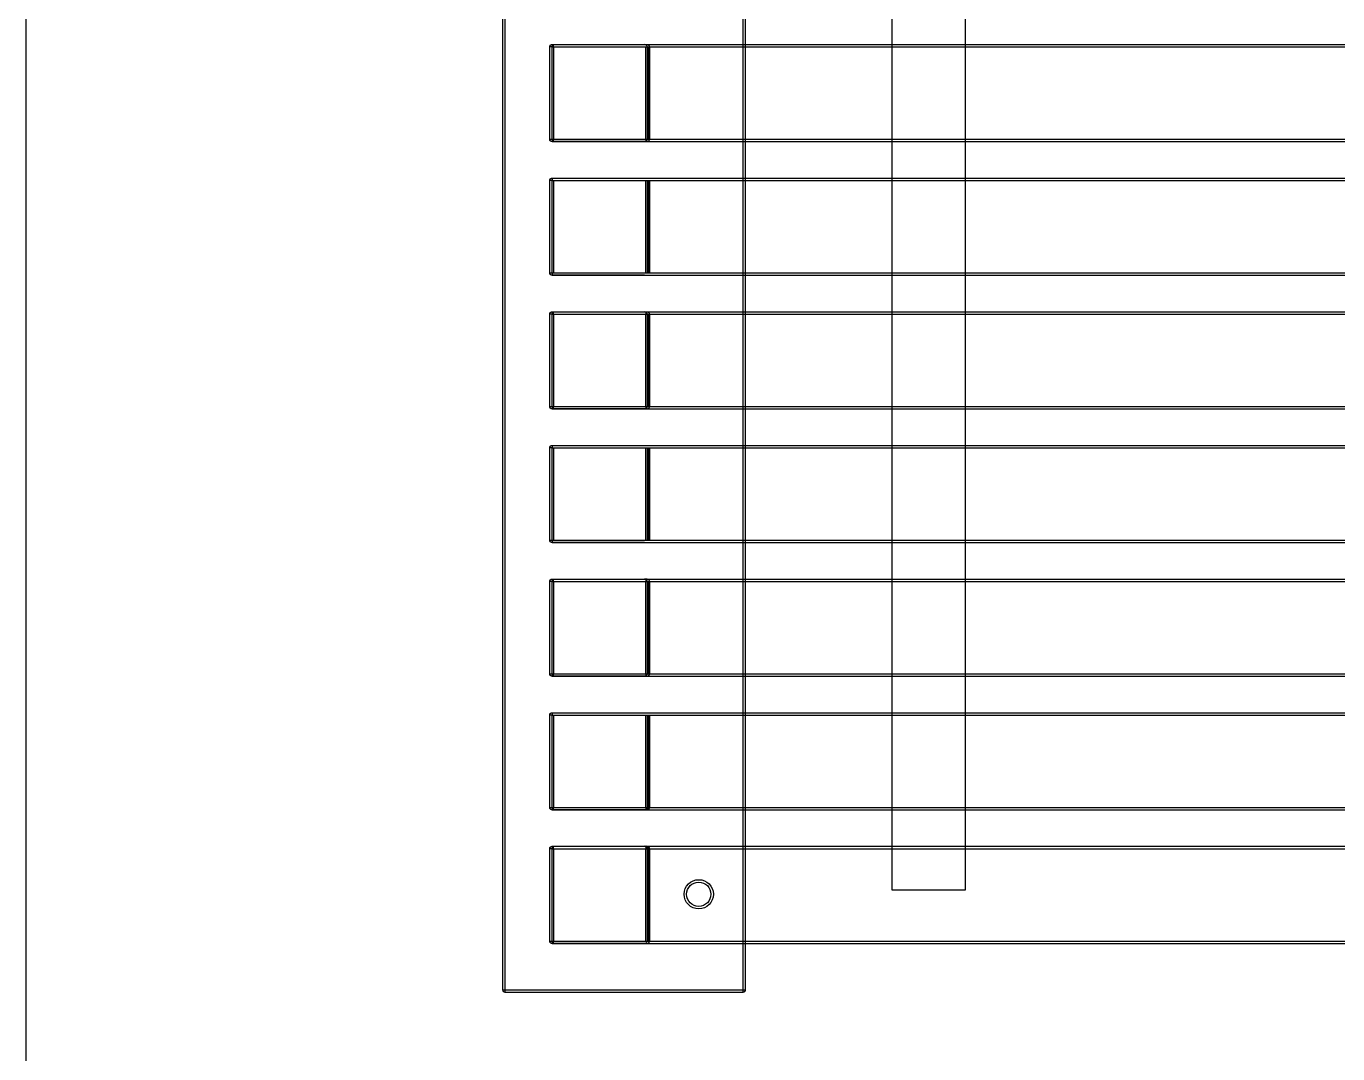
# Model space of a CAD drawing. Header units: millimetres. Extents: x 10366 to 13995, y 24552 to 29685.
# Drawn here: x 10366 to 10906, y 28029 to 28452 of the extents above; entities that cross this region are included whole.
import ezdxf

# ---------------------------------------------------------------- set-up
doc = ezdxf.new("R2010")
doc.units = ezdxf.units.MM
doc.header["$LTSCALE"] = 3
doc.layers.add('DomyÅ›lna', color=7, linetype='Continuous')
doc.layers.add('Hidden_lines', color=7, linetype='Continuous')

msp = doc.modelspace()

# ---------------------------------------------------------------- linework, layer by layer
msp.add_lwpolyline([(10366.2, 24552.48), (10366.2, 29684.64), (13995, 29684.64), (13995, 24552.48)], close=True)
at = {"layer": 'DomyÅ›lna'}
for p, q in [((10562.14, 28793.74), (10562.14, 28055.74)), ((10563.14, 28793.74), (10563.14, 28055.74)), ((10661.14, 28443.74), (10661.14, 28460.74)), ((10662.14, 28443.74), (10662.14, 28460.74)), ((10722.45, 28443.74), (10722.45, 28460.74)), ((10752.45, 28460.74), (10752.45, 28443.74)), ((10582.54, 28444.74), (10620.57, 28444.74)), ((10582.54, 28444.74), (12380.54, 28444.74)), ((10581.54, 28405.74), (10581.54, 28443.74)), ((10582.54, 28443.74), (12380.54, 28443.74)), ((10582.54, 28405.74), (10582.54, 28443.74)), ((10582.54, 28405.74), (12380.54, 28405.74)), ((10582.54, 28404.74), (12380.54, 28404.74)), ((10620.57, 28404.74), (10582.54, 28404.74)), ((10661.14, 28388.74), (10661.14, 28405.74)), ((10662.14, 28388.74), (10662.14, 28405.74)), ((10722.45, 28388.74), (10722.45, 28405.74)), ((10752.45, 28405.74), (10752.45, 28388.74)), ((10581.54, 28350.74), (10581.54, 28388.74)), ((10582.54, 28389.74), (10620.57, 28389.74)), ((10582.54, 28389.74), (12380.54, 28389.74)), ((10582.54, 28350.74), (10582.54, 28388.74)), ((10582.54, 28388.74), (12380.54, 28388.74)), ((10582.54, 28350.74), (12380.54, 28350.74)), ((10582.54, 28349.74), (12380.54, 28349.74)), ((10620.57, 28349.74), (10582.54, 28349.74)), ((10661.14, 28333.74), (10661.14, 28350.74)), ((10662.14, 28333.74), (10662.14, 28350.74)), ((10722.45, 28333.74), (10722.45, 28350.74)), ((10752.45, 28350.74), (10752.45, 28333.74)), ((10581.54, 28295.74), (10581.54, 28333.74)), ((10582.54, 28334.74), (12380.54, 28334.74)), ((10582.54, 28334.74), (10620.57, 28334.74)), ((10582.54, 28295.74), (10582.54, 28333.74)), ((10582.54, 28333.74), (12380.54, 28333.74)), ((10582.54, 28295.74), (12380.54, 28295.74)), ((10620.57, 28294.74), (10582.54, 28294.74)), ((10582.54, 28294.74), (12380.54, 28294.74)), ((10661.14, 28278.74), (10661.14, 28295.74)), ((10662.14, 28278.74), (10662.14, 28295.74)), ((10722.45, 28278.74), (10722.45, 28295.74)), ((10752.45, 28295.74), (10752.45, 28278.74)), ((10581.54, 28240.74), (10581.54, 28278.74)), ((10582.54, 28279.74), (12380.54, 28279.74)), ((10582.54, 28279.74), (10620.57, 28279.74)), ((10582.54, 28240.74), (10582.54, 28278.74)), ((10582.54, 28278.74), (12380.54, 28278.74)), ((10582.54, 28240.74), (12380.54, 28240.74)), ((10582.54, 28239.74), (12380.54, 28239.74)), ((10620.57, 28239.74), (10582.54, 28239.74)), ((10661.14, 28223.74), (10661.14, 28240.74)), ((10662.14, 28223.74), (10662.14, 28240.74)), ((10722.45, 28223.74), (10722.45, 28240.74)), ((10752.45, 28240.74), (10752.45, 28223.74)), ((10581.54, 28185.74), (10581.54, 28223.74)), ((10582.54, 28224.74), (12380.54, 28224.74)), ((10582.54, 28224.74), (10620.57, 28224.74)), ((10582.54, 28185.74), (10582.54, 28223.74)), ((10582.54, 28223.74), (12380.54, 28223.74)), ((10582.54, 28185.74), (12380.54, 28185.74)), ((10661.14, 28168.74), (10661.14, 28185.74)), ((10662.14, 28168.74), (10662.14, 28185.74)), ((10722.45, 28168.74), (10722.45, 28185.74)), ((10752.45, 28185.74), (10752.45, 28168.74)), ((10582.54, 28184.74), (12380.54, 28184.74)), ((10620.57, 28184.74), (10582.54, 28184.74)), ((10582.54, 28169.74), (12380.54, 28169.74)), ((10582.54, 28169.74), (10620.57, 28169.74)), ((10581.54, 28130.74), (10581.54, 28168.74)), ((10582.54, 28130.74), (10582.54, 28168.74)), ((10582.54, 28168.74), (12380.54, 28168.74)), ((10582.54, 28130.74), (12380.54, 28130.74)), ((10582.54, 28129.74), (12380.54, 28129.74)), ((10620.57, 28129.74), (10582.54, 28129.74)), ((10661.14, 28113.74), (10661.14, 28130.74)), ((10662.14, 28113.74), (10662.14, 28130.74)), ((10722.45, 28113.74), (10722.45, 28130.74)), ((10752.45, 28130.74), (10752.45, 28113.74)), ((10581.54, 28075.74), (10581.54, 28113.74)), ((10582.54, 28114.74), (10620.57, 28114.74)), ((10582.54, 28114.74), (12380.54, 28114.74)), ((10582.54, 28113.74), (12380.54, 28113.74)), ((10582.54, 28075.74), (10582.54, 28113.74)), ((10582.54, 28075.74), (12380.54, 28075.74)), ((10582.54, 28074.74), (12380.54, 28074.74)), ((10620.57, 28074.74), (10582.54, 28074.74)), ((10661.14, 28055.74), (10661.14, 28075.74)), ((10662.14, 28055.74), (10662.14, 28075.74)), ((10563.14, 28055.74), (10661.14, 28055.74)), ((10563.14, 28054.74), (10661.14, 28054.74))]:
    msp.add_line(p, q, dxfattribs=at)
for points in [[(10581.54, 28443.74, 0), (10581.55, 28443.83, 0), (10581.56, 28443.92, 0), (10581.58, 28444.02, 0), (10581.61, 28444.11, 0), (10581.65, 28444.2, 0), (10581.71, 28444.29, 0), (10581.77, 28444.37, 0), (10581.84, 28444.45, 0), (10581.91, 28444.52, 0), (10582, 28444.58, 0), (10582.08, 28444.63, 0), (10582.17, 28444.67, 0), (10582.27, 28444.7, 0), (10582.36, 28444.73, 0), (10582.45, 28444.74, 0), (10582.54, 28444.74, 0)], [(10582.54, 28444.74, 0), (10582.54, 28444.74, 0), (10582.54, 28444.74, 0), (10582.54, 28444.74, 0), (10582.54, 28444.74, 0), (10582.54, 28444.74, 0), (10582.54, 28444.74, 0), (10582.54, 28444.74, 0), (10582.54, 28444.74, 0), (10582.54, 28444.74, 0), (10582.54, 28444.74, 0), (10582.54, 28444.74, 0), (10582.54, 28444.74, 0), (10582.54, 28444.74, 0), (10582.54, 28444.74, 0), (10582.54, 28444.71, 0), (10582.54, 28444.62, 0), (10582.54, 28443.74, 0)], [(10620.57, 28444.74, 0), (10620.69, 28444.74, 0), (10620.78, 28444.72, 0), (10620.93, 28444.68, 0), (10621.03, 28444.63, 0), (10621.12, 28444.58, 0), (10621.22, 28444.5, 0), (10621.29, 28444.44, 0), (10621.36, 28444.36, 0), (10621.43, 28444.26, 0), (10621.5, 28444.12, 0), (10621.53, 28444.03, 0), (10621.55, 28443.94, 0), (10621.57, 28443.85, 0), (10621.57, 28443.74, 0)], [(10582.54, 28443.74, 0), (10581.84, 28443.74, 0), (10581.61, 28443.74, 0), (10581.56, 28443.74, 0), (10581.55, 28443.74, 0), (10581.54, 28443.74, 0), (10581.54, 28443.74, 0), (10581.54, 28443.74, 0), (10581.54, 28443.74, 0), (10581.54, 28443.74, 0), (10581.54, 28443.74, 0), (10581.54, 28443.74, 0), (10581.54, 28443.74, 0), (10581.54, 28443.74, 0), (10581.54, 28443.74, 0), (10581.54, 28443.74, 0), (10581.54, 28443.74, 0), (10581.54, 28443.74, 0), (10581.54, 28443.74, 0), (10581.54, 28443.74, 0), (10581.54, 28443.74, 0), (10581.54, 28443.74, 0)], [(10581.54, 28405.74, 0), (10581.54, 28405.74, 0), (10581.54, 28405.74, 0), (10581.54, 28405.74, 0), (10581.54, 28405.74, 0), (10581.54, 28405.74, 0), (10581.54, 28405.74, 0), (10581.54, 28405.74, 0), (10581.54, 28405.74, 0), (10581.54, 28405.74, 0), (10581.54, 28405.74, 0), (10581.54, 28405.74, 0), (10581.54, 28405.74, 0), (10581.54, 28405.74, 0), (10581.54, 28405.74, 0), (10581.54, 28405.74, 0), (10581.54, 28405.74, 0), (10581.55, 28405.74, 0), (10581.57, 28405.74, 0), (10581.67, 28405.74, 0), (10582.54, 28405.74, 0)], [(10582.54, 28404.74, 0), (10582.45, 28404.75, 0), (10582.36, 28404.76, 0), (10582.27, 28404.78, 0), (10582.17, 28404.81, 0), (10582.08, 28404.85, 0), (10582, 28404.91, 0), (10581.91, 28404.97, 0), (10581.84, 28405.04, 0), (10581.77, 28405.11, 0), (10581.71, 28405.2, 0), (10581.65, 28405.28, 0), (10581.61, 28405.37, 0), (10581.58, 28405.47, 0), (10581.56, 28405.56, 0), (10581.55, 28405.65, 0), (10581.54, 28405.74, 0)], [(10582.54, 28405.74, 0), (10582.54, 28404.74, 0)], [(10620.57, 28404.74, 0), (10621.28, 28404.81, 0), (10621.92, 28404.9, 0), (10622.06, 28404.94, 0), (10622.19, 28404.98, 0), (10622.24, 28405.01, 0), (10622.3, 28405.04, 0), (10622.35, 28405.08, 0), (10622.39, 28405.12, 0), (10622.43, 28405.17, 0), (10622.47, 28405.23, 0), (10622.5, 28405.29, 0), (10622.53, 28405.37, 0), (10622.55, 28405.45, 0), (10622.56, 28405.54, 0), (10622.57, 28405.74, 0)], [(10621.57, 28405.74, 0), (10621.57, 28405.64, 0), (10621.55, 28405.54, 0), (10621.53, 28405.45, 0), (10621.5, 28405.37, 0), (10621.43, 28405.23, 0), (10621.36, 28405.12, 0), (10621.29, 28405.04, 0), (10621.22, 28404.98, 0), (10621.12, 28404.9, 0), (10621.03, 28404.85, 0), (10620.93, 28404.81, 0), (10620.78, 28404.76, 0), (10620.69, 28404.75, 0), (10620.57, 28404.74, 0)], [(10581.54, 28388.74, 0), (10581.55, 28388.83, 0), (10581.56, 28388.92, 0), (10581.58, 28389.02, 0), (10581.61, 28389.11, 0), (10581.65, 28389.2, 0), (10581.71, 28389.29, 0), (10581.77, 28389.37, 0), (10581.84, 28389.45, 0), (10581.91, 28389.52, 0), (10582, 28389.58, 0), (10582.08, 28389.63, 0), (10582.17, 28389.67, 0), (10582.27, 28389.7, 0), (10582.36, 28389.73, 0), (10582.45, 28389.74, 0), (10582.54, 28389.74, 0)], [(10582.54, 28388.74, 0), (10581.84, 28388.74, 0), (10581.61, 28388.74, 0), (10581.56, 28388.74, 0), (10581.55, 28388.74, 0), (10581.54, 28388.74, 0), (10581.54, 28388.74, 0), (10581.54, 28388.74, 0), (10581.54, 28388.74, 0), (10581.54, 28388.74, 0), (10581.54, 28388.74, 0), (10581.54, 28388.74, 0), (10581.54, 28388.74, 0), (10581.54, 28388.74, 0), (10581.54, 28388.74, 0), (10581.54, 28388.74, 0), (10581.54, 28388.74, 0), (10581.54, 28388.74, 0), (10581.54, 28388.74, 0), (10581.54, 28388.74, 0), (10581.54, 28388.74, 0), (10581.54, 28388.74, 0)], [(10582.54, 28389.74, 0), (10582.54, 28389.74, 0), (10582.54, 28389.74, 0), (10582.54, 28389.74, 0), (10582.54, 28389.74, 0), (10582.54, 28389.74, 0), (10582.54, 28389.74, 0), (10582.54, 28389.74, 0), (10582.54, 28389.74, 0), (10582.54, 28389.74, 0), (10582.54, 28389.74, 0), (10582.54, 28389.74, 0), (10582.54, 28389.74, 0), (10582.54, 28389.74, 0), (10582.54, 28389.74, 0), (10582.54, 28389.71, 0), (10582.54, 28389.62, 0), (10582.54, 28388.74, 0)], [(10582.54, 28349.74, 0), (10582.45, 28349.75, 0), (10582.36, 28349.76, 0), (10582.27, 28349.78, 0), (10582.17, 28349.81, 0), (10582.08, 28349.85, 0), (10582, 28349.91, 0), (10581.91, 28349.97, 0), (10581.84, 28350.04, 0), (10581.77, 28350.11, 0), (10581.71, 28350.2, 0), (10581.65, 28350.28, 0), (10581.61, 28350.37, 0), (10581.58, 28350.47, 0), (10581.56, 28350.56, 0), (10581.55, 28350.65, 0), (10581.54, 28350.74, 0)], [(10581.54, 28350.74, 0), (10581.54, 28350.74, 0), (10581.54, 28350.74, 0), (10581.54, 28350.74, 0), (10581.54, 28350.74, 0), (10581.54, 28350.74, 0), (10581.54, 28350.74, 0), (10581.54, 28350.74, 0), (10581.54, 28350.74, 0), (10581.54, 28350.74, 0), (10581.54, 28350.74, 0), (10581.54, 28350.74, 0), (10581.54, 28350.74, 0), (10581.54, 28350.74, 0), (10581.54, 28350.74, 0), (10581.54, 28350.74, 0), (10581.54, 28350.74, 0), (10581.55, 28350.74, 0), (10581.57, 28350.74, 0), (10581.67, 28350.74, 0), (10582.54, 28350.74, 0)], [(10582.54, 28350.74, 0), (10582.54, 28349.74, 0)], [(10581.54, 28333.74, 0), (10581.55, 28333.83, 0), (10581.56, 28333.92, 0), (10581.58, 28334.02, 0), (10581.61, 28334.11, 0), (10581.65, 28334.2, 0), (10581.71, 28334.29, 0), (10581.77, 28334.37, 0), (10581.84, 28334.45, 0), (10581.91, 28334.52, 0), (10582, 28334.58, 0), (10582.08, 28334.63, 0), (10582.17, 28334.67, 0), (10582.27, 28334.7, 0), (10582.36, 28334.73, 0), (10582.45, 28334.74, 0), (10582.54, 28334.74, 0)], [(10582.54, 28333.74, 0), (10581.84, 28333.74, 0), (10581.61, 28333.74, 0), (10581.56, 28333.74, 0), (10581.55, 28333.74, 0), (10581.54, 28333.74, 0), (10581.54, 28333.74, 0), (10581.54, 28333.74, 0), (10581.54, 28333.74, 0), (10581.54, 28333.74, 0), (10581.54, 28333.74, 0), (10581.54, 28333.74, 0), (10581.54, 28333.74, 0), (10581.54, 28333.74, 0), (10581.54, 28333.74, 0), (10581.54, 28333.74, 0), (10581.54, 28333.74, 0), (10581.54, 28333.74, 0), (10581.54, 28333.74, 0), (10581.54, 28333.74, 0), (10581.54, 28333.74, 0), (10581.54, 28333.74, 0)], [(10582.54, 28334.74, 0), (10582.54, 28334.74, 0), (10582.54, 28334.74, 0), (10582.54, 28334.74, 0), (10582.54, 28334.74, 0), (10582.54, 28334.74, 0), (10582.54, 28334.74, 0), (10582.54, 28334.74, 0), (10582.54, 28334.74, 0), (10582.54, 28334.74, 0), (10582.54, 28334.74, 0), (10582.54, 28334.74, 0), (10582.54, 28334.74, 0), (10582.54, 28334.74, 0), (10582.54, 28334.74, 0), (10582.54, 28334.71, 0), (10582.54, 28334.62, 0), (10582.54, 28333.74, 0)], [(10620.57, 28334.74, 0), (10620.69, 28334.74, 0), (10620.78, 28334.72, 0), (10620.93, 28334.68, 0), (10621.03, 28334.63, 0), (10621.12, 28334.58, 0), (10621.22, 28334.5, 0), (10621.29, 28334.44, 0), (10621.36, 28334.36, 0), (10621.43, 28334.26, 0), (10621.5, 28334.12, 0), (10621.53, 28334.03, 0), (10621.55, 28333.94, 0), (10621.57, 28333.85, 0), (10621.57, 28333.74, 0)], [(10582.54, 28294.74, 0), (10582.45, 28294.75, 0), (10582.36, 28294.76, 0), (10582.27, 28294.78, 0), (10582.17, 28294.81, 0), (10582.08, 28294.85, 0), (10582, 28294.91, 0), (10581.91, 28294.97, 0), (10581.84, 28295.04, 0), (10581.77, 28295.11, 0), (10581.71, 28295.2, 0), (10581.65, 28295.28, 0), (10581.61, 28295.37, 0), (10581.58, 28295.47, 0), (10581.56, 28295.56, 0), (10581.55, 28295.65, 0), (10581.54, 28295.74, 0)], [(10581.54, 28295.74, 0), (10581.54, 28295.74, 0), (10581.54, 28295.74, 0), (10581.54, 28295.74, 0), (10581.54, 28295.74, 0), (10581.54, 28295.74, 0), (10581.54, 28295.74, 0), (10581.54, 28295.74, 0), (10581.54, 28295.74, 0), (10581.54, 28295.74, 0), (10581.54, 28295.74, 0), (10581.54, 28295.74, 0), (10581.54, 28295.74, 0), (10581.54, 28295.74, 0), (10581.54, 28295.74, 0), (10581.54, 28295.74, 0), (10581.54, 28295.74, 0), (10581.55, 28295.74, 0), (10581.57, 28295.74, 0), (10581.67, 28295.74, 0), (10582.54, 28295.74, 0)], [(10582.54, 28295.74, 0), (10582.54, 28294.74, 0)], [(10620.57, 28294.74, 0), (10621.28, 28294.81, 0), (10621.92, 28294.9, 0), (10622.06, 28294.94, 0), (10622.19, 28294.98, 0), (10622.24, 28295.01, 0), (10622.3, 28295.04, 0), (10622.35, 28295.08, 0), (10622.39, 28295.12, 0), (10622.43, 28295.17, 0), (10622.47, 28295.23, 0), (10622.5, 28295.29, 0), (10622.53, 28295.37, 0), (10622.55, 28295.45, 0), (10622.56, 28295.54, 0), (10622.57, 28295.74, 0)], [(10621.57, 28295.74, 0), (10621.57, 28295.64, 0), (10621.55, 28295.54, 0), (10621.53, 28295.45, 0), (10621.5, 28295.37, 0), (10621.43, 28295.23, 0), (10621.36, 28295.12, 0), (10621.29, 28295.04, 0), (10621.22, 28294.98, 0), (10621.12, 28294.9, 0), (10621.03, 28294.85, 0), (10620.93, 28294.81, 0), (10620.78, 28294.76, 0), (10620.69, 28294.75, 0), (10620.57, 28294.74, 0)], [(10581.54, 28278.74, 0), (10581.55, 28278.83, 0), (10581.56, 28278.92, 0), (10581.58, 28279.02, 0), (10581.61, 28279.11, 0), (10581.65, 28279.2, 0), (10581.71, 28279.29, 0), (10581.77, 28279.37, 0), (10581.84, 28279.45, 0), (10581.91, 28279.52, 0), (10582, 28279.58, 0), (10582.08, 28279.63, 0), (10582.17, 28279.67, 0), (10582.27, 28279.7, 0), (10582.36, 28279.73, 0), (10582.45, 28279.74, 0), (10582.54, 28279.74, 0)], [(10582.54, 28278.74, 0), (10581.84, 28278.74, 0), (10581.61, 28278.74, 0), (10581.56, 28278.74, 0), (10581.55, 28278.74, 0), (10581.54, 28278.74, 0), (10581.54, 28278.74, 0), (10581.54, 28278.74, 0), (10581.54, 28278.74, 0), (10581.54, 28278.74, 0), (10581.54, 28278.74, 0), (10581.54, 28278.74, 0), (10581.54, 28278.74, 0), (10581.54, 28278.74, 0), (10581.54, 28278.74, 0), (10581.54, 28278.74, 0), (10581.54, 28278.74, 0), (10581.54, 28278.74, 0), (10581.54, 28278.74, 0), (10581.54, 28278.74, 0), (10581.54, 28278.74, 0), (10581.54, 28278.74, 0)], [(10582.54, 28279.74, 0), (10582.54, 28279.74, 0), (10582.54, 28279.74, 0), (10582.54, 28279.74, 0), (10582.54, 28279.74, 0), (10582.54, 28279.74, 0), (10582.54, 28279.74, 0), (10582.54, 28279.74, 0), (10582.54, 28279.74, 0), (10582.54, 28279.74, 0), (10582.54, 28279.74, 0), (10582.54, 28279.74, 0), (10582.54, 28279.74, 0), (10582.54, 28279.74, 0), (10582.54, 28279.74, 0), (10582.54, 28279.71, 0), (10582.54, 28279.62, 0), (10582.54, 28278.74, 0)], [(10581.54, 28240.74, 0), (10581.54, 28240.74, 0), (10581.54, 28240.74, 0), (10581.54, 28240.74, 0), (10581.54, 28240.74, 0), (10581.54, 28240.74, 0), (10581.54, 28240.74, 0), (10581.54, 28240.74, 0), (10581.54, 28240.74, 0), (10581.54, 28240.74, 0), (10581.54, 28240.74, 0), (10581.54, 28240.74, 0), (10581.54, 28240.74, 0), (10581.54, 28240.74, 0), (10581.54, 28240.74, 0), (10581.54, 28240.74, 0), (10581.54, 28240.74, 0), (10581.55, 28240.74, 0), (10581.57, 28240.74, 0), (10581.67, 28240.74, 0), (10582.54, 28240.74, 0)], [(10582.54, 28239.74, 0), (10582.45, 28239.75, 0), (10582.36, 28239.76, 0), (10582.27, 28239.78, 0), (10582.17, 28239.81, 0), (10582.08, 28239.85, 0), (10582, 28239.91, 0), (10581.91, 28239.97, 0), (10581.84, 28240.04, 0), (10581.77, 28240.11, 0), (10581.71, 28240.2, 0), (10581.65, 28240.28, 0), (10581.61, 28240.37, 0), (10581.58, 28240.47, 0), (10581.56, 28240.56, 0), (10581.55, 28240.65, 0), (10581.54, 28240.74, 0)], [(10582.54, 28240.74, 0), (10582.54, 28239.74, 0)], [(10581.54, 28223.74, 0), (10581.55, 28223.83, 0), (10581.56, 28223.92, 0), (10581.58, 28224.02, 0), (10581.61, 28224.11, 0), (10581.65, 28224.2, 0), (10581.71, 28224.29, 0), (10581.77, 28224.37, 0), (10581.84, 28224.45, 0), (10581.91, 28224.52, 0), (10582, 28224.58, 0), (10582.08, 28224.63, 0), (10582.17, 28224.67, 0), (10582.27, 28224.7, 0), (10582.36, 28224.73, 0), (10582.45, 28224.74, 0), (10582.54, 28224.74, 0)], [(10582.54, 28223.74, 0), (10581.84, 28223.74, 0), (10581.61, 28223.74, 0), (10581.56, 28223.74, 0), (10581.55, 28223.74, 0), (10581.54, 28223.74, 0), (10581.54, 28223.74, 0), (10581.54, 28223.74, 0), (10581.54, 28223.74, 0), (10581.54, 28223.74, 0), (10581.54, 28223.74, 0), (10581.54, 28223.74, 0), (10581.54, 28223.74, 0), (10581.54, 28223.74, 0), (10581.54, 28223.74, 0), (10581.54, 28223.74, 0), (10581.54, 28223.74, 0), (10581.54, 28223.74, 0), (10581.54, 28223.74, 0), (10581.54, 28223.74, 0), (10581.54, 28223.74, 0), (10581.54, 28223.74, 0)], [(10582.54, 28224.74, 0), (10582.54, 28224.74, 0), (10582.54, 28224.74, 0), (10582.54, 28224.74, 0), (10582.54, 28224.74, 0), (10582.54, 28224.74, 0), (10582.54, 28224.74, 0), (10582.54, 28224.74, 0), (10582.54, 28224.74, 0), (10582.54, 28224.74, 0), (10582.54, 28224.74, 0), (10582.54, 28224.74, 0), (10582.54, 28224.74, 0), (10582.54, 28224.74, 0), (10582.54, 28224.74, 0), (10582.54, 28224.71, 0), (10582.54, 28224.62, 0), (10582.54, 28223.74, 0)], [(10620.57, 28224.74, 0), (10620.69, 28224.74, 0), (10620.78, 28224.72, 0), (10620.93, 28224.68, 0), (10621.03, 28224.63, 0), (10621.12, 28224.58, 0), (10621.22, 28224.5, 0), (10621.29, 28224.44, 0), (10621.36, 28224.36, 0), (10621.43, 28224.26, 0), (10621.5, 28224.12, 0), (10621.53, 28224.03, 0), (10621.55, 28223.94, 0), (10621.57, 28223.85, 0), (10621.57, 28223.74, 0)], [(10622.57, 28223.74, 0), (10622.56, 28223.94, 0), (10622.53, 28224.12, 0), (10622.5, 28224.19, 0), (10622.47, 28224.26, 0), (10622.43, 28224.31, 0), (10622.39, 28224.36, 0), (10622.35, 28224.41, 0), (10622.3, 28224.44, 0), (10622.24, 28224.48, 0), (10622.13, 28224.53, 0), (10621.99, 28224.57, 0), (10621.69, 28224.62, 0), (10620.57, 28224.74, 0)], [(10581.54, 28185.74, 0), (10581.54, 28185.74, 0), (10581.54, 28185.74, 0), (10581.54, 28185.74, 0), (10581.54, 28185.74, 0), (10581.54, 28185.74, 0), (10581.54, 28185.74, 0), (10581.54, 28185.74, 0), (10581.54, 28185.74, 0), (10581.54, 28185.74, 0), (10581.54, 28185.74, 0), (10581.54, 28185.74, 0), (10581.54, 28185.74, 0), (10581.54, 28185.74, 0), (10581.54, 28185.74, 0), (10581.54, 28185.74, 0), (10581.54, 28185.74, 0), (10581.55, 28185.74, 0), (10581.57, 28185.74, 0), (10581.67, 28185.74, 0), (10582.54, 28185.74, 0)], [(10582.54, 28184.74, 0), (10582.45, 28184.75, 0), (10582.36, 28184.76, 0), (10582.27, 28184.78, 0), (10582.17, 28184.81, 0), (10582.08, 28184.85, 0), (10582, 28184.91, 0), (10581.91, 28184.97, 0), (10581.84, 28185.04, 0), (10581.77, 28185.11, 0), (10581.71, 28185.2, 0), (10581.65, 28185.28, 0), (10581.61, 28185.37, 0), (10581.58, 28185.47, 0), (10581.56, 28185.56, 0), (10581.55, 28185.65, 0), (10581.54, 28185.74, 0)], [(10582.54, 28185.74, 0), (10582.54, 28184.74, 0)], [(10621.57, 28185.74, 0), (10621.57, 28185.64, 0), (10621.55, 28185.54, 0), (10621.53, 28185.45, 0), (10621.5, 28185.37, 0), (10621.43, 28185.23, 0), (10621.36, 28185.12, 0), (10621.29, 28185.04, 0), (10621.22, 28184.98, 0), (10621.12, 28184.9, 0), (10621.03, 28184.85, 0), (10620.93, 28184.81, 0), (10620.78, 28184.76, 0), (10620.69, 28184.75, 0), (10620.57, 28184.74, 0)], [(10620.57, 28184.74, 0), (10621.28, 28184.81, 0), (10621.92, 28184.9, 0), (10622.06, 28184.94, 0), (10622.19, 28184.98, 0), (10622.24, 28185.01, 0), (10622.3, 28185.04, 0), (10622.35, 28185.08, 0), (10622.39, 28185.12, 0), (10622.43, 28185.17, 0), (10622.47, 28185.23, 0), (10622.5, 28185.29, 0), (10622.53, 28185.37, 0), (10622.55, 28185.45, 0), (10622.56, 28185.54, 0), (10622.57, 28185.74, 0)], [(10581.54, 28168.74, 0), (10581.55, 28168.83, 0), (10581.56, 28168.92, 0), (10581.58, 28169.02, 0), (10581.61, 28169.11, 0), (10581.65, 28169.2, 0), (10581.71, 28169.29, 0), (10581.77, 28169.37, 0), (10581.84, 28169.45, 0), (10581.91, 28169.52, 0), (10582, 28169.58, 0), (10582.08, 28169.63, 0), (10582.17, 28169.67, 0), (10582.27, 28169.7, 0), (10582.36, 28169.73, 0), (10582.45, 28169.74, 0), (10582.54, 28169.74, 0)], [(10582.54, 28169.74, 0), (10582.54, 28169.74, 0), (10582.54, 28169.74, 0), (10582.54, 28169.74, 0), (10582.54, 28169.74, 0), (10582.54, 28169.74, 0), (10582.54, 28169.74, 0), (10582.54, 28169.74, 0), (10582.54, 28169.74, 0), (10582.54, 28169.74, 0), (10582.54, 28169.74, 0), (10582.54, 28169.74, 0), (10582.54, 28169.74, 0), (10582.54, 28169.74, 0), (10582.54, 28169.74, 0), (10582.54, 28169.71, 0), (10582.54, 28169.62, 0), (10582.54, 28168.74, 0)], [(10582.54, 28168.74, 0), (10581.84, 28168.74, 0), (10581.61, 28168.74, 0), (10581.56, 28168.74, 0), (10581.55, 28168.74, 0), (10581.54, 28168.74, 0), (10581.54, 28168.74, 0), (10581.54, 28168.74, 0), (10581.54, 28168.74, 0), (10581.54, 28168.74, 0), (10581.54, 28168.74, 0), (10581.54, 28168.74, 0), (10581.54, 28168.74, 0), (10581.54, 28168.74, 0), (10581.54, 28168.74, 0), (10581.54, 28168.74, 0), (10581.54, 28168.74, 0), (10581.54, 28168.74, 0), (10581.54, 28168.74, 0), (10581.54, 28168.74, 0), (10581.54, 28168.74, 0), (10581.54, 28168.74, 0)], [(10582.54, 28129.74, 0), (10582.45, 28129.75, 0), (10582.36, 28129.76, 0), (10582.27, 28129.78, 0), (10582.17, 28129.81, 0), (10582.08, 28129.85, 0), (10582, 28129.91, 0), (10581.91, 28129.97, 0), (10581.84, 28130.04, 0), (10581.77, 28130.11, 0), (10581.71, 28130.2, 0), (10581.65, 28130.28, 0), (10581.61, 28130.37, 0), (10581.58, 28130.47, 0), (10581.56, 28130.56, 0), (10581.55, 28130.65, 0), (10581.54, 28130.74, 0)], [(10581.54, 28130.74, 0), (10581.54, 28130.74, 0), (10581.54, 28130.74, 0), (10581.54, 28130.74, 0), (10581.54, 28130.74, 0), (10581.54, 28130.74, 0), (10581.54, 28130.74, 0), (10581.54, 28130.74, 0), (10581.54, 28130.74, 0), (10581.54, 28130.74, 0), (10581.54, 28130.74, 0), (10581.54, 28130.74, 0), (10581.54, 28130.74, 0), (10581.54, 28130.74, 0), (10581.54, 28130.74, 0), (10581.54, 28130.74, 0), (10581.54, 28130.74, 0), (10581.55, 28130.74, 0), (10581.57, 28130.74, 0), (10581.67, 28130.74, 0), (10582.54, 28130.74, 0)], [(10582.54, 28130.74, 0), (10582.54, 28129.74, 0)], [(10621.14, 28129.74, 0), (10621.24, 28129.75, 0), (10621.33, 28129.76, 0), (10621.43, 28129.79, 0), (10621.52, 28129.82, 0), (10621.61, 28129.86, 0), (10621.7, 28129.91, 0), (10621.77, 28129.97, 0), (10621.85, 28130.04, 0), (10621.91, 28130.11, 0), (10621.97, 28130.19, 0), (10622.02, 28130.27, 0), (10622.06, 28130.36, 0), (10622.1, 28130.45, 0), (10622.12, 28130.55, 0), (10622.14, 28130.64, 0), (10622.14, 28130.74, 0)], [(10581.54, 28113.74, 0), (10581.55, 28113.83, 0), (10581.56, 28113.92, 0), (10581.58, 28114.02, 0), (10581.61, 28114.11, 0), (10581.65, 28114.2, 0), (10581.71, 28114.29, 0), (10581.77, 28114.37, 0), (10581.84, 28114.45, 0), (10581.91, 28114.52, 0), (10582, 28114.58, 0), (10582.08, 28114.63, 0), (10582.17, 28114.67, 0), (10582.27, 28114.7, 0), (10582.36, 28114.73, 0), (10582.45, 28114.74, 0), (10582.54, 28114.74, 0)], [(10582.54, 28113.74, 0), (10581.84, 28113.74, 0), (10581.61, 28113.74, 0), (10581.56, 28113.74, 0), (10581.55, 28113.74, 0), (10581.54, 28113.74, 0), (10581.54, 28113.74, 0), (10581.54, 28113.74, 0), (10581.54, 28113.74, 0), (10581.54, 28113.74, 0), (10581.54, 28113.74, 0), (10581.54, 28113.74, 0), (10581.54, 28113.74, 0), (10581.54, 28113.74, 0), (10581.54, 28113.74, 0), (10581.54, 28113.74, 0), (10581.54, 28113.74, 0), (10581.54, 28113.74, 0), (10581.54, 28113.74, 0), (10581.54, 28113.74, 0), (10581.54, 28113.74, 0), (10581.54, 28113.74, 0)], [(10582.54, 28114.74, 0), (10582.54, 28114.74, 0), (10582.54, 28114.74, 0), (10582.54, 28114.74, 0), (10582.54, 28114.74, 0), (10582.54, 28114.74, 0), (10582.54, 28114.74, 0), (10582.54, 28114.74, 0), (10582.54, 28114.74, 0), (10582.54, 28114.74, 0), (10582.54, 28114.74, 0), (10582.54, 28114.74, 0), (10582.54, 28114.74, 0), (10582.54, 28114.74, 0), (10582.54, 28114.71, 0), (10582.54, 28114.62, 0), (10582.54, 28113.74, 0)], [(10620.57, 28114.74, 0), (10620.69, 28114.74, 0), (10620.78, 28114.72, 0), (10620.93, 28114.68, 0), (10621.03, 28114.63, 0), (10621.12, 28114.58, 0), (10621.22, 28114.5, 0), (10621.29, 28114.44, 0), (10621.36, 28114.36, 0), (10621.43, 28114.26, 0), (10621.5, 28114.12, 0), (10621.53, 28114.03, 0), (10621.55, 28113.94, 0), (10621.57, 28113.85, 0), (10621.57, 28113.74, 0)], [(10622.57, 28113.74, 0), (10622.56, 28113.94, 0), (10622.53, 28114.12, 0), (10622.5, 28114.19, 0), (10622.47, 28114.26, 0), (10622.43, 28114.31, 0), (10622.39, 28114.36, 0), (10622.35, 28114.41, 0), (10622.3, 28114.44, 0), (10622.24, 28114.48, 0), (10622.13, 28114.53, 0), (10621.99, 28114.57, 0), (10621.69, 28114.62, 0), (10620.57, 28114.74, 0)], [(10622.14, 28113.74, 0), (10622.14, 28113.84, 0), (10622.12, 28113.94, 0), (10622.1, 28114.03, 0), (10622.06, 28114.13, 0), (10622.02, 28114.21, 0), (10621.97, 28114.3, 0), (10621.91, 28114.38, 0), (10621.85, 28114.45, 0), (10621.77, 28114.52, 0), (10621.7, 28114.57, 0), (10621.61, 28114.62, 0), (10621.52, 28114.67, 0), (10621.43, 28114.7, 0), (10621.33, 28114.72, 0), (10621.24, 28114.74, 0), (10621.14, 28114.74, 0)], [(10582.54, 28074.74, 0), (10582.45, 28074.75, 0), (10582.36, 28074.76, 0), (10582.27, 28074.78, 0), (10582.17, 28074.81, 0), (10582.08, 28074.85, 0), (10582, 28074.91, 0), (10581.91, 28074.97, 0), (10581.84, 28075.04, 0), (10581.77, 28075.11, 0), (10581.71, 28075.2, 0), (10581.65, 28075.28, 0), (10581.61, 28075.37, 0), (10581.58, 28075.47, 0), (10581.56, 28075.56, 0), (10581.55, 28075.65, 0), (10581.54, 28075.74, 0)], [(10581.54, 28075.74, 0), (10581.54, 28075.74, 0), (10581.54, 28075.74, 0), (10581.54, 28075.74, 0), (10581.54, 28075.74, 0), (10581.54, 28075.74, 0), (10581.54, 28075.74, 0), (10581.54, 28075.74, 0), (10581.54, 28075.74, 0), (10581.54, 28075.74, 0), (10581.54, 28075.74, 0), (10581.54, 28075.74, 0), (10581.54, 28075.74, 0), (10581.54, 28075.74, 0), (10581.54, 28075.74, 0), (10581.54, 28075.74, 0), (10581.54, 28075.74, 0), (10581.55, 28075.74, 0), (10581.57, 28075.74, 0), (10581.67, 28075.74, 0), (10582.54, 28075.74, 0)], [(10582.54, 28075.74, 0), (10582.54, 28074.74, 0)], [(10621.57, 28075.74, 0), (10621.57, 28075.64, 0), (10621.55, 28075.54, 0), (10621.53, 28075.45, 0), (10621.5, 28075.37, 0), (10621.43, 28075.23, 0), (10621.36, 28075.12, 0), (10621.29, 28075.04, 0), (10621.22, 28074.98, 0), (10621.12, 28074.9, 0), (10621.03, 28074.85, 0), (10620.93, 28074.81, 0), (10620.78, 28074.76, 0), (10620.69, 28074.75, 0), (10620.57, 28074.74, 0)], [(10562.14, 28055.74, 0), (10562.14, 28055.74, 0), (10562.14, 28055.74, 0), (10562.14, 28055.74, 0), (10562.14, 28055.74, 0), (10562.14, 28055.74, 0), (10562.14, 28055.74, 0), (10562.14, 28055.74, 0), (10562.14, 28055.74, 0), (10562.14, 28055.74, 0), (10562.14, 28055.74, 0), (10562.14, 28055.74, 0), (10562.14, 28055.74, 0), (10562.14, 28055.74, 0), (10562.15, 28055.74, 0), (10562.17, 28055.74, 0), (10562.27, 28055.74, 0), (10563.14, 28055.74, 0)], [(10563.14, 28055.74, 0), (10563.14, 28054.74, 0)], [(10661.14, 28055.74, 0), (10662.14, 28055.74, 0)], [(10661.14, 28054.74, 0), (10661.14, 28054.74, 0), (10661.14, 28054.74, 0), (10661.14, 28054.74, 0), (10661.14, 28054.74, 0), (10661.14, 28054.74, 0), (10661.14, 28054.74, 0), (10661.14, 28054.74, 0), (10661.14, 28054.74, 0), (10661.14, 28054.74, 0), (10661.14, 28054.74, 0), (10661.14, 28054.74, 0), (10661.14, 28054.74, 0), (10661.14, 28054.74, 0), (10661.14, 28054.75, 0), (10661.14, 28054.77, 0), (10661.14, 28054.87, 0), (10661.14, 28055.74, 0)]]:
    msp.add_polyline3d(points, dxfattribs=at)
for centre, start, end in [((10563.14, 28055.74), 180, 270), ((10661.14, 28055.74), 270, 0)]:
    msp.add_arc(centre, 1, start, end, dxfattribs=at)
at = {"layer": 'Hidden_lines'}
for p, q in [((10583.14, 28443.74), (10583.14, 28405.74)), ((10583.14, 28443.74), (10583.14, 28405.74)), ((10621.14, 28405.74), (10621.14, 28443.74)), ((10621.14, 28405.74), (10621.14, 28443.74)), ((10621.57, 28443.74), (10621.57, 28405.74)), ((10622.14, 28443.74), (10622.14, 28405.74)), ((10622.57, 28443.74), (10622.57, 28405.74)), ((10661.14, 28405.74), (10661.14, 28443.74)), ((10662.14, 28405.74), (10662.14, 28443.74)), ((10722.45, 28405.74), (10722.45, 28443.74)), ((10752.45, 28443.74), (10752.45, 28405.74)), ((10583.14, 28388.74), (10583.14, 28350.74)), ((10583.14, 28388.74), (10583.14, 28350.74)), ((10621.14, 28350.74), (10621.14, 28388.74)), ((10621.14, 28350.74), (10621.14, 28388.74)), ((10621.57, 28388.74), (10621.57, 28350.74)), ((10622.14, 28388.74), (10622.14, 28350.74)), ((10622.57, 28388.74), (10622.57, 28350.74)), ((10661.14, 28350.74), (10661.14, 28388.74)), ((10662.14, 28350.74), (10662.14, 28388.74)), ((10722.45, 28350.74), (10722.45, 28388.74)), ((10752.45, 28388.74), (10752.45, 28350.74)), ((10583.14, 28333.74), (10583.14, 28295.74)), ((10583.14, 28333.74), (10583.14, 28295.74)), ((10621.14, 28295.74), (10621.14, 28333.74)), ((10621.14, 28295.74), (10621.14, 28333.74)), ((10621.57, 28333.74), (10621.57, 28295.74)), ((10622.14, 28333.74), (10622.14, 28295.74)), ((10622.57, 28333.74), (10622.57, 28295.74)), ((10661.14, 28295.74), (10661.14, 28333.74)), ((10662.14, 28295.74), (10662.14, 28333.74)), ((10722.45, 28295.74), (10722.45, 28333.74)), ((10752.45, 28333.74), (10752.45, 28295.74)), ((10583.14, 28278.74), (10583.14, 28240.74)), ((10583.14, 28278.74), (10583.14, 28240.74)), ((10621.14, 28240.74), (10621.14, 28278.74)), ((10621.14, 28240.74), (10621.14, 28278.74)), ((10621.57, 28278.74), (10621.57, 28240.74)), ((10622.14, 28278.74), (10622.14, 28240.74)), ((10622.57, 28278.74), (10622.57, 28240.74)), ((10661.14, 28240.74), (10661.14, 28278.74)), ((10662.14, 28240.74), (10662.14, 28278.74)), ((10722.45, 28240.74), (10722.45, 28278.74)), ((10752.45, 28278.74), (10752.45, 28240.74)), ((10583.14, 28223.74), (10583.14, 28185.74)), ((10583.14, 28223.74), (10583.14, 28185.74)), ((10621.14, 28185.74), (10621.14, 28223.74)), ((10621.14, 28185.74), (10621.14, 28223.74)), ((10621.57, 28223.74), (10621.57, 28185.74)), ((10622.14, 28223.74), (10622.14, 28185.74)), ((10622.57, 28223.74), (10622.57, 28185.74)), ((10661.14, 28185.74), (10661.14, 28223.74)), ((10662.14, 28185.74), (10662.14, 28223.74)), ((10722.45, 28185.74), (10722.45, 28223.74)), ((10752.45, 28223.74), (10752.45, 28185.74)), ((10583.14, 28168.74), (10583.14, 28130.74)), ((10583.14, 28168.74), (10583.14, 28130.74)), ((10621.14, 28130.74), (10621.14, 28168.74)), ((10621.14, 28130.74), (10621.14, 28168.74)), ((10621.57, 28168.74), (10621.57, 28130.74)), ((10622.14, 28168.74), (10622.14, 28130.74)), ((10622.57, 28168.74), (10622.57, 28130.74)), ((10661.14, 28130.74), (10661.14, 28168.74)), ((10662.14, 28130.74), (10662.14, 28168.74)), ((10722.45, 28130.74), (10722.45, 28168.74)), ((10752.45, 28168.74), (10752.45, 28130.74)), ((10583.14, 28113.74), (10583.14, 28075.74)), ((10583.14, 28113.74), (10583.14, 28075.74)), ((10621.14, 28075.74), (10621.14, 28113.74)), ((10621.14, 28075.74), (10621.14, 28113.74)), ((10621.57, 28113.74), (10621.57, 28075.74)), ((10622.14, 28113.74), (10622.14, 28075.74)), ((10622.57, 28113.74), (10622.57, 28075.74)), ((10661.14, 28075.74), (10661.14, 28113.74)), ((10662.14, 28075.74), (10662.14, 28113.74)), ((10722.45, 28096.74), (10722.45, 28113.74)), ((10752.45, 28113.74), (10752.45, 28096.74)), ((10752.45, 28096.74), (10722.45, 28096.74))]:
    msp.add_line(p, q, dxfattribs=at)
for points in [[(10583.14, 28443.74, 0), (10583.14, 28444.74, 0)], [(10583.14, 28443.74, 0), (10583.14, 28444.74, 0)], [(10622.57, 28443.74, 0), (10622.56, 28443.94, 0), (10622.53, 28444.12, 0), (10622.5, 28444.19, 0), (10622.47, 28444.26, 0), (10622.43, 28444.31, 0), (10622.39, 28444.36, 0), (10622.35, 28444.41, 0), (10622.3, 28444.44, 0), (10622.24, 28444.48, 0), (10622.13, 28444.53, 0), (10621.99, 28444.57, 0), (10621.69, 28444.62, 0), (10620.57, 28444.74, 0)], [(10583.14, 28404.74, 0), (10583.14, 28404.74, 0), (10583.14, 28404.74, 0), (10583.14, 28404.74, 0), (10583.14, 28404.74, 0), (10583.14, 28404.74, 0), (10583.14, 28404.74, 0), (10583.14, 28404.74, 0), (10583.14, 28404.74, 0), (10583.14, 28404.74, 0), (10583.14, 28404.74, 0), (10583.14, 28404.74, 0), (10583.14, 28404.74, 0), (10583.14, 28404.74, 0), (10583.14, 28404.75, 0), (10583.14, 28404.77, 0), (10583.14, 28404.87, 0), (10583.14, 28405.74, 0)], [(10583.14, 28404.74, 0), (10583.14, 28404.74, 0), (10583.14, 28404.74, 0), (10583.14, 28404.74, 0), (10583.14, 28404.74, 0), (10583.14, 28404.74, 0), (10583.14, 28404.74, 0), (10583.14, 28404.74, 0), (10583.14, 28404.74, 0), (10583.14, 28404.74, 0), (10583.14, 28404.74, 0), (10583.14, 28404.74, 0), (10583.14, 28404.74, 0), (10583.14, 28404.74, 0), (10583.14, 28404.75, 0), (10583.14, 28404.77, 0), (10583.14, 28404.87, 0), (10583.14, 28405.74, 0)], [(10621.14, 28405.74, 0), (10621.14, 28404.74, 0)], [(10621.14, 28405.74, 0), (10621.14, 28404.74, 0)], [(10583.14, 28333.74, 0), (10583.14, 28334.74, 0)], [(10583.14, 28333.74, 0), (10583.14, 28334.74, 0)], [(10622.57, 28333.74, 0), (10622.56, 28333.94, 0), (10622.53, 28334.12, 0), (10622.5, 28334.19, 0), (10622.47, 28334.26, 0), (10622.43, 28334.31, 0), (10622.39, 28334.36, 0), (10622.35, 28334.41, 0), (10622.3, 28334.44, 0), (10622.24, 28334.48, 0), (10622.13, 28334.53, 0), (10621.99, 28334.57, 0), (10621.69, 28334.62, 0), (10620.57, 28334.74, 0)], [(10621.14, 28334.74, 0), (10621.14, 28334.74, 0), (10621.14, 28334.74, 0), (10621.14, 28334.74, 0), (10621.14, 28334.74, 0), (10621.14, 28334.74, 0), (10621.14, 28334.74, 0), (10621.14, 28334.74, 0), (10621.14, 28334.74, 0), (10621.14, 28334.74, 0), (10621.14, 28334.74, 0), (10621.14, 28334.74, 0), (10621.14, 28334.74, 0), (10621.14, 28334.74, 0), (10621.14, 28334.74, 0), (10621.14, 28334.71, 0), (10621.14, 28334.62, 0), (10621.14, 28333.74, 0)], [(10621.14, 28334.74, 0), (10621.14, 28334.74, 0), (10621.14, 28334.74, 0), (10621.14, 28334.74, 0), (10621.14, 28334.74, 0), (10621.14, 28334.74, 0), (10621.14, 28334.74, 0), (10621.14, 28334.74, 0), (10621.14, 28334.74, 0), (10621.14, 28334.74, 0), (10621.14, 28334.74, 0), (10621.14, 28334.74, 0), (10621.14, 28334.74, 0), (10621.14, 28334.74, 0), (10621.14, 28334.74, 0), (10621.14, 28334.71, 0), (10621.14, 28334.62, 0), (10621.14, 28333.74, 0)], [(10583.14, 28294.74, 0), (10583.14, 28294.74, 0), (10583.14, 28294.74, 0), (10583.14, 28294.74, 0), (10583.14, 28294.74, 0), (10583.14, 28294.74, 0), (10583.14, 28294.74, 0), (10583.14, 28294.74, 0), (10583.14, 28294.74, 0), (10583.14, 28294.74, 0), (10583.14, 28294.74, 0), (10583.14, 28294.74, 0), (10583.14, 28294.74, 0), (10583.14, 28294.74, 0), (10583.14, 28294.75, 0), (10583.14, 28294.77, 0), (10583.14, 28294.87, 0), (10583.14, 28295.74, 0)], [(10583.14, 28294.74, 0), (10583.14, 28294.74, 0), (10583.14, 28294.74, 0), (10583.14, 28294.74, 0), (10583.14, 28294.74, 0), (10583.14, 28294.74, 0), (10583.14, 28294.74, 0), (10583.14, 28294.74, 0), (10583.14, 28294.74, 0), (10583.14, 28294.74, 0), (10583.14, 28294.74, 0), (10583.14, 28294.74, 0), (10583.14, 28294.74, 0), (10583.14, 28294.74, 0), (10583.14, 28294.75, 0), (10583.14, 28294.77, 0), (10583.14, 28294.87, 0), (10583.14, 28295.74, 0)], [(10621.14, 28295.74, 0), (10621.14, 28294.74, 0)], [(10621.14, 28295.74, 0), (10621.14, 28294.74, 0)], [(10583.14, 28223.74, 0), (10583.14, 28224.74, 0)], [(10583.14, 28223.74, 0), (10583.14, 28224.74, 0)], [(10621.14, 28224.74, 0), (10621.14, 28224.74, 0), (10621.14, 28224.74, 0), (10621.14, 28224.74, 0), (10621.14, 28224.74, 0), (10621.14, 28224.74, 0), (10621.14, 28224.74, 0), (10621.14, 28224.74, 0), (10621.14, 28224.74, 0), (10621.14, 28224.74, 0), (10621.14, 28224.74, 0), (10621.14, 28224.74, 0), (10621.14, 28224.74, 0), (10621.14, 28224.74, 0), (10621.14, 28224.71, 0), (10621.14, 28224.62, 0), (10621.14, 28223.74, 0)], [(10621.14, 28224.74, 0), (10621.14, 28224.74, 0), (10621.14, 28224.74, 0), (10621.14, 28224.74, 0), (10621.14, 28224.74, 0), (10621.14, 28224.74, 0), (10621.14, 28224.74, 0), (10621.14, 28224.74, 0), (10621.14, 28224.74, 0), (10621.14, 28224.74, 0), (10621.14, 28224.74, 0), (10621.14, 28224.74, 0), (10621.14, 28224.74, 0), (10621.14, 28224.74, 0), (10621.14, 28224.71, 0), (10621.14, 28224.62, 0), (10621.14, 28223.74, 0)], [(10583.14, 28184.74, 0), (10583.14, 28184.74, 0), (10583.14, 28184.74, 0), (10583.14, 28184.74, 0), (10583.14, 28184.74, 0), (10583.14, 28184.74, 0), (10583.14, 28184.74, 0), (10583.14, 28184.74, 0), (10583.14, 28184.74, 0), (10583.14, 28184.74, 0), (10583.14, 28184.74, 0), (10583.14, 28184.74, 0), (10583.14, 28184.74, 0), (10583.14, 28184.74, 0), (10583.14, 28184.75, 0), (10583.14, 28184.77, 0), (10583.14, 28184.87, 0), (10583.14, 28185.74, 0)], [(10583.14, 28184.74, 0), (10583.14, 28184.74, 0), (10583.14, 28184.74, 0), (10583.14, 28184.74, 0), (10583.14, 28184.74, 0), (10583.14, 28184.74, 0), (10583.14, 28184.74, 0), (10583.14, 28184.74, 0), (10583.14, 28184.74, 0), (10583.14, 28184.74, 0), (10583.14, 28184.74, 0), (10583.14, 28184.74, 0), (10583.14, 28184.74, 0), (10583.14, 28184.74, 0), (10583.14, 28184.75, 0), (10583.14, 28184.77, 0), (10583.14, 28184.87, 0), (10583.14, 28185.74, 0)], [(10621.14, 28185.74, 0), (10621.14, 28184.74, 0)], [(10621.14, 28185.74, 0), (10621.14, 28184.74, 0)], [(10583.14, 28129.74, 0), (10583.14, 28129.74, 0), (10583.14, 28129.74, 0), (10583.14, 28129.74, 0), (10583.14, 28129.74, 0), (10583.14, 28129.74, 0), (10583.14, 28129.74, 0), (10583.14, 28129.74, 0), (10583.14, 28129.74, 0), (10583.14, 28129.74, 0), (10583.14, 28129.74, 0), (10583.14, 28129.74, 0), (10583.14, 28129.74, 0), (10583.14, 28129.74, 0), (10583.14, 28129.75, 0), (10583.14, 28129.77, 0), (10583.14, 28129.87, 0), (10583.14, 28130.74, 0)], [(10583.14, 28129.74, 0), (10583.14, 28129.74, 0), (10583.14, 28129.74, 0), (10583.14, 28129.74, 0), (10583.14, 28129.74, 0), (10583.14, 28129.74, 0), (10583.14, 28129.74, 0), (10583.14, 28129.74, 0), (10583.14, 28129.74, 0), (10583.14, 28129.74, 0), (10583.14, 28129.74, 0), (10583.14, 28129.74, 0), (10583.14, 28129.74, 0), (10583.14, 28129.74, 0), (10583.14, 28129.75, 0), (10583.14, 28129.77, 0), (10583.14, 28129.87, 0), (10583.14, 28130.74, 0)], [(10620.57, 28129.74, 0), (10621.28, 28129.81, 0), (10621.92, 28129.9, 0), (10622.06, 28129.94, 0), (10622.19, 28129.98, 0), (10622.24, 28130.01, 0), (10622.3, 28130.04, 0), (10622.35, 28130.08, 0), (10622.39, 28130.12, 0), (10622.43, 28130.17, 0), (10622.47, 28130.23, 0), (10622.5, 28130.29, 0), (10622.53, 28130.37, 0), (10622.55, 28130.45, 0), (10622.56, 28130.54, 0), (10622.57, 28130.74, 0)], [(10621.57, 28130.74, 0), (10621.57, 28130.64, 0), (10621.55, 28130.54, 0), (10621.53, 28130.45, 0), (10621.5, 28130.37, 0), (10621.43, 28130.23, 0), (10621.36, 28130.12, 0), (10621.29, 28130.04, 0), (10621.22, 28129.98, 0), (10621.12, 28129.9, 0), (10621.03, 28129.85, 0), (10620.93, 28129.81, 0), (10620.78, 28129.76, 0), (10620.69, 28129.75, 0), (10620.57, 28129.74, 0)], [(10621.14, 28130.74, 0), (10621.14, 28129.74, 0)], [(10621.14, 28130.74, 0), (10621.14, 28129.74, 0)], [(10583.14, 28113.74, 0), (10583.14, 28114.74, 0)], [(10583.14, 28113.74, 0), (10583.14, 28114.74, 0)], [(10621.14, 28114.74, 0), (10621.14, 28114.74, 0), (10621.14, 28114.74, 0), (10621.14, 28114.74, 0), (10621.14, 28114.74, 0), (10621.14, 28114.74, 0), (10621.14, 28114.74, 0), (10621.14, 28114.74, 0), (10621.14, 28114.74, 0), (10621.14, 28114.74, 0), (10621.14, 28114.74, 0), (10621.14, 28114.74, 0), (10621.14, 28114.74, 0), (10621.14, 28114.74, 0), (10621.14, 28114.71, 0), (10621.14, 28114.62, 0), (10621.14, 28113.74, 0)], [(10621.14, 28114.74, 0), (10621.14, 28114.74, 0), (10621.14, 28114.74, 0), (10621.14, 28114.74, 0), (10621.14, 28114.74, 0), (10621.14, 28114.74, 0), (10621.14, 28114.74, 0), (10621.14, 28114.74, 0), (10621.14, 28114.74, 0), (10621.14, 28114.74, 0), (10621.14, 28114.74, 0), (10621.14, 28114.74, 0), (10621.14, 28114.74, 0), (10621.14, 28114.74, 0), (10621.14, 28114.71, 0), (10621.14, 28114.62, 0), (10621.14, 28113.74, 0)], [(10583.14, 28074.74, 0), (10583.14, 28074.74, 0), (10583.14, 28074.74, 0), (10583.14, 28074.74, 0), (10583.14, 28074.74, 0), (10583.14, 28074.74, 0), (10583.14, 28074.74, 0), (10583.14, 28074.74, 0), (10583.14, 28074.74, 0), (10583.14, 28074.74, 0), (10583.14, 28074.74, 0), (10583.14, 28074.74, 0), (10583.14, 28074.74, 0), (10583.14, 28074.74, 0), (10583.14, 28074.75, 0), (10583.14, 28074.77, 0), (10583.14, 28074.87, 0), (10583.14, 28075.74, 0)], [(10583.14, 28074.74, 0), (10583.14, 28074.74, 0), (10583.14, 28074.74, 0), (10583.14, 28074.74, 0), (10583.14, 28074.74, 0), (10583.14, 28074.74, 0), (10583.14, 28074.74, 0), (10583.14, 28074.74, 0), (10583.14, 28074.74, 0), (10583.14, 28074.74, 0), (10583.14, 28074.74, 0), (10583.14, 28074.74, 0), (10583.14, 28074.74, 0), (10583.14, 28074.74, 0), (10583.14, 28074.75, 0), (10583.14, 28074.77, 0), (10583.14, 28074.87, 0), (10583.14, 28075.74, 0)], [(10620.57, 28074.74, 0), (10621.28, 28074.81, 0), (10621.92, 28074.9, 0), (10622.06, 28074.94, 0), (10622.19, 28074.98, 0), (10622.24, 28075.01, 0), (10622.3, 28075.04, 0), (10622.35, 28075.08, 0), (10622.39, 28075.12, 0), (10622.43, 28075.17, 0), (10622.47, 28075.23, 0), (10622.5, 28075.29, 0), (10622.53, 28075.37, 0), (10622.55, 28075.45, 0), (10622.56, 28075.54, 0), (10622.57, 28075.74, 0)]]:
    msp.add_polyline3d(points, dxfattribs=at)
for radius in [6, 5]:
    msp.add_circle((10642.86, 28095.02), radius, dxfattribs=at)

doc.saveas('drawing.dxf')
